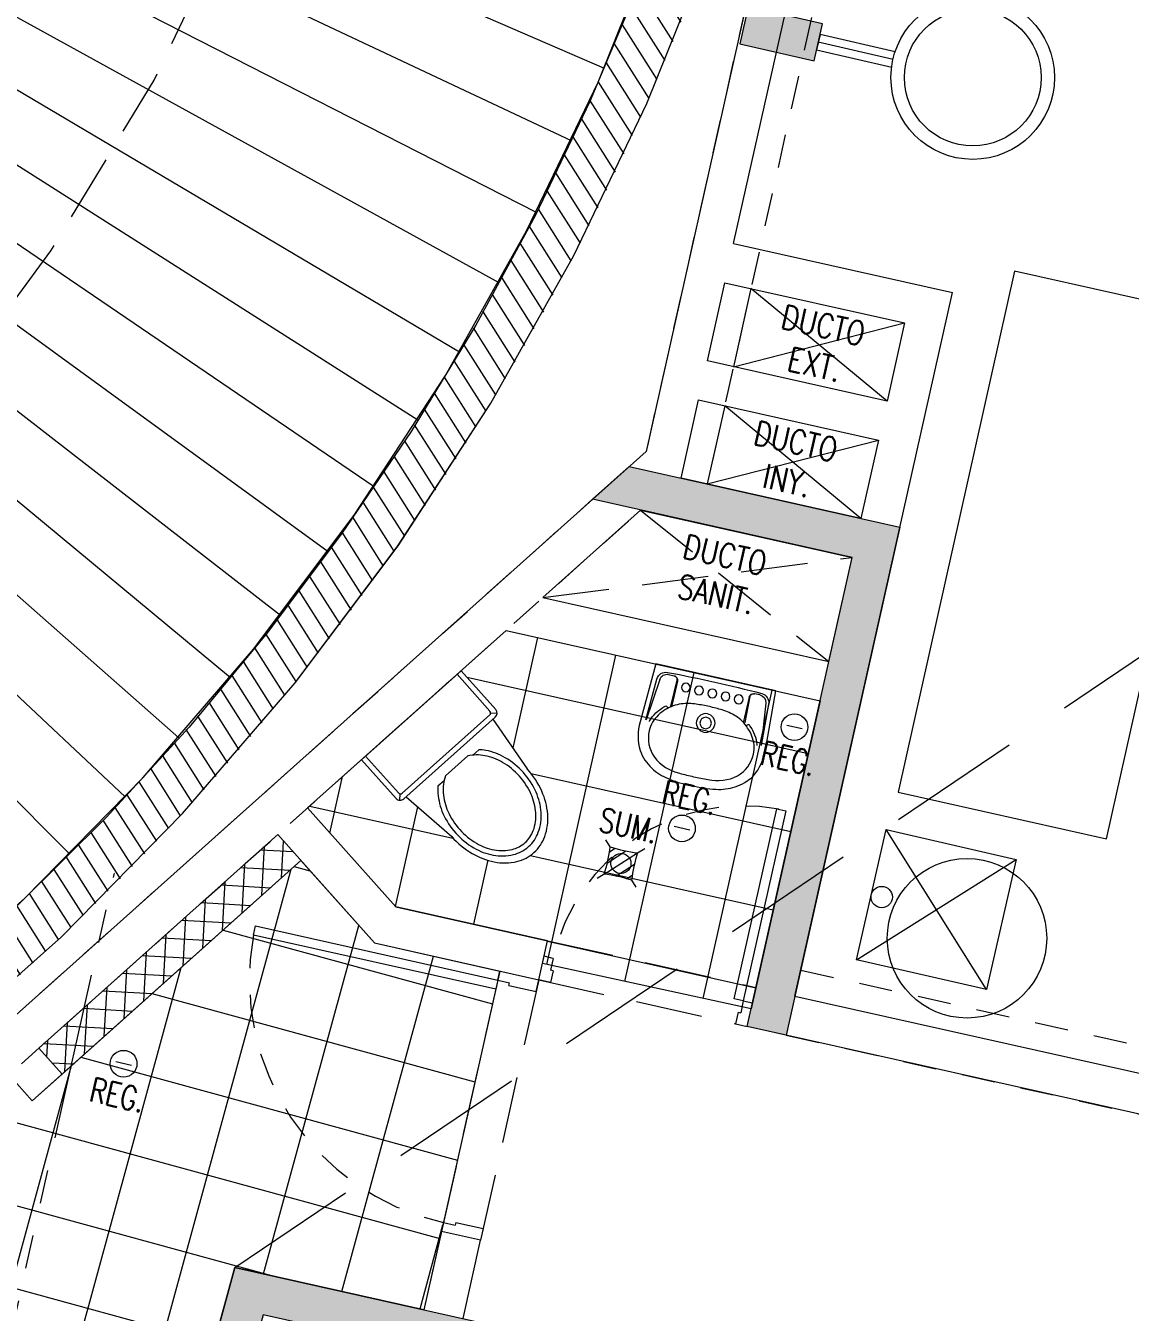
# Model space of a CAD drawing. Header units: millimetres. Extents: x 2471 to 2909, y 1327 to 1568.
# Drawn here: x 2601.691 to 2605.83, y 1401.251 to 1406.069 of the extents above; entities that cross this region are included whole.
import ezdxf
from ezdxf.xclip import XClip

# ---------------------------------------------------------------- set-up
doc = ezdxf.new("R2010")
doc.units = ezdxf.units.MM
doc.header["$XCLIPFRAME"] = 2
doc.set_wipeout_variables(frame=1)
for name, pattern in [('ACAD_ISO07W100', [3, 0, -3]), ('HIDDEN', [0.375, 0.25, -0.125]), ('HIDDEN2', [0.1875, 0.125, -0.0625]), ('PHANTOM', [2.5, 1.25, -0.25, 0.25, -0.25, 0.25, -0.25])]:
    doc.linetypes.add(name, pattern=pattern)
doc.layers.get('0').update_dxf_attribs({"color": 251, "lineweight": 9})
for name, color, linetype, lineweight in [('A-02', 251, 'Continuous', 13), ('A-EJES', 251, 'PHANTOM', 13), ('A-EST HATCH', 251, 'Continuous', 13), ('A-EST PLACAS', 251, 'Continuous', 13), ('A-EST VIGAS', 251, 'HIDDEN2', 13), ('A-ESTRUCTURA-HATCH', 251, 'Continuous', 13), ('A-ESTRUCTURA-MUROS', 251, 'Continuous', 13), ('A-HATCH', 251, 'Continuous', 13), ('A-MOBILIARIO', 251, 'Continuous', 13), ('A-MURO ALTO', 251, 'Continuous', 13), ('A-MUROS', 251, 'Continuous', 13), ('A-PROYECCIONES', 251, 'HIDDEN', 13), ('A-SANITARIOS', 251, 'Continuous', 13), ('A_30_DispositivosElect', 251, 'Continuous', 13), ('A_50_TextoIndicaciones', 251, 'Continuous', 13)]:
    doc.layers.add(name, color=color, linetype=linetype, lineweight=lineweight)
doc.styles.add('ROMANS', font='romans.shx', dxfattribs={"width": 0.8})

# ---------------------------------------------------------------- blocks, each defined once
blk = doc.blocks.new('A$C64a6e5d1')
at = {"layer": 'A-EJES', "ltscale": 0.5}
blk.add_line((24.01112452655798, 15.43813801836222, -3.726943398050152e-07), (30.62207033467712, 44.97157632466406, -3.726943398050152e-07), dxfattribs=at)
blk = doc.blocks.new('d')
for p, q in [((3.219459360465407, -1.374077336862683), (8.73741300497204, -3.729291273280978, -1.935233945738587e-05)), ((3.174709939397871, -1.474524974822998), (8.615961749106646, -4.001899868017063, -1.935233945738587e-05)), ((3.126827463507652, -1.573517435230315), (8.486007580533624, -4.270559071563184, -1.935233945738587e-05)), ((3.075859185308218, -1.670957023277879), (8.347678745165467, -4.535003747791052, -1.935233945738587e-05)), ((3.021855405531824, -1.766747577814385), (8.201111759990454, -4.794972922420129, -1.935233945738587e-05)), ((2.964869419112802, -1.860794567270204), (8.046451266855001, -5.050210039131343, -1.935233945738587e-05)), ((2.904957465827465, -1.953005176736042), (7.883849898353219, -5.300463207997382, -1.935233945738587e-05)), ((2.842178669758141, -2.043288405751809), (7.713468121364713, -5.545485459268093, -1.935233945738587e-05)), ((2.776594986207783, -2.131555155618116), (7.535474082455039, -5.785034985281527, -1.935233945738587e-05)), ((2.708271138370037, -2.217718317871913), (7.350043441168964, -6.018875380046666, -1.935233945738587e-05)), ((2.637274554930627, -2.301692860201001), (7.157359194010496, -6.246775872074068, -1.935233945738587e-05)), ((2.56367529835552, -2.383395910263062), (6.957611497491598, -6.468511551385745, -1.935233945738587e-05)), ((2.487546005286276, -2.462746834149584), (6.750997478142381, -6.683863589540124, -1.935233945738587e-05))]:
    blk.add_line(p, q)
blk = doc.blocks.new('EST P2')
at = {"layer": 'A-ESTRUCTURA-HATCH'}
h = blk.add_hatch(dxfattribs=at)
h.set_pattern_fill('ANSI31', color=256, scale=0.02, angle=-1.27e-14)
h.set_pattern_definition([(44.99999999999999, (-226392.077087921, -8188163.059610654), (-0.04490128060534576, 0.04490128060534578), [])])
h.paths.add_polyline_path([(-3.609999800828518, 5.049997551366687), (-3.609999800828518, 4.849997551180422), (-44.78499944024952, 4.849997609853745), (-44.78499937866582, -0.150002358481288), (-46.98999937772169, -0.1500023575499654), (-46.9900000851776, -11.15000259596854), (-3.609999100299319, -11.15005090925843), (-3.609999100299319, -11.40005090925843), (-47.2400000844209, -11.40000240411609), (-47.2400001185888, 0.1499976376071572), (-45.03500012474251, 0.1499976441264153), (-45.03499907316291, 5.049739951267838)])
h.paths.add_polyline_path([(5.875668717751978, 4.849997540004551), (5.875668724213028, 5.04999746195972), (35.52999999574968, 5.049996704794466), (35.52999999574968, 4.849997699260712)])
h.paths.add_polyline_path([(35.5800006974896, -11.1500659417361), (71.88000514596933, -11.1501255556941), (71.88000514596933, -11.40006201900542), (35.5800006974896, -11.40000240504742)])
h.paths.add_polyline_path([(-3.559999100310961, -11.15003591496497), (35.53000069750124, -11.15003591496497), (35.53000069750124, -11.40006590355188), (-3.559999100310961, -11.40006590355188)])
edge = h.paths.add_edge_path()
edge.add_arc((63.30066905263811, -0.1500025354325771), 9.699999993899837, 359.9999991583288, 539.9999991583288)
edge.add_line((53.60066905873828, -0.1500023929402232), (53.80066905874992, -0.1500023929402232))
edge.add_arc((63.30066905263811, -0.1500025354325771), 9.499999993888196, -8.593905818088388e-07, 179.9999991406095, ccw=False)
edge.add_line((72.80066904652631, -0.150002677924931), (73.00066904653795, -0.150002677924931))
h.paths.add_polyline_path([(47.91501720307861, 5.049996227025986), (35.5800006974896, 5.049997347407043), (35.5800006974896, 4.849997348152101), (47.91501677152701, 4.849997607059777)])
edge = h.paths.add_edge_path()
edge.add_arc((63.30067374471555, -0.1500072186431491), 3.300005388408394, 0.001083006205986332, 49.99451370772372)
edge.add_line((65.42211837161449, 2.377740446478128), (65.42216933166492, -0.149981296621263))
edge.add_line((65.42216933166492, -0.149981296621263), (65.27216933167074, -0.149981296621263))
edge.add_line((65.27216933167074, -0.149981296621263), (65.27212526180665, 2.49638928938657))
edge.add_arc((63.30067374502263, -0.1500072187881225), 3.30000538810306, 53.3154749084723, 179.9999211762089)
edge.add_line((60.00066835692269, -0.1500026788562536), (59.80066835694015, -0.1500026788562536))
edge.add_arc((63.30067374503412, -0.1500072197542965), 3.500005388096913, 0.0010211384221179287, 179.9999256646022, ccw=False)
edge.add_line((66.80067913257517, -0.1499448418617249), (66.60066855713376, -0.1499448418617249))
edge.add_line((66.60066855713376, -0.1499448418617249), (66.60067913253442, -0.1499448418617249))
h.paths.add_polyline_path([(51.86500159354182, 4.849997512064874), (53.37567124812631, 4.84999814722687), (53.37566821934888, 5.049995731562376), (51.86500180145958, 5.049995731562376)])
at = {"layer": 'A-ESTRUCTURA-MUROS'}
blk.add_lwpolyline([(73.00066904653795, -0.150002677924931, 1), (53.60066905873828, -0.1500023929402232), (53.80066905874992, -0.1500023929402232, -1), (72.80066904652631, -0.150002677924931)], format="xyb", close=True, dxfattribs=at)
blk = doc.blocks.new('A$C47ad906b')
at = {"color": 240, "true_color": 0xed1f24}
blk.add_wipeout([(-17.953227682246578, 13.781539750052644), (-20.158227676092878, 13.781539743533344), (-20.15824051667005, 2.2315396962364957), (98.96177758846528, 2.2314800813328475), (98.96177758846528, 7.231536512030289), (99.79060074337289, 7.231536517618238), (100.08244148290318, 13.481702050892608), (99.93989140688643, 15.138389427373497), (99.30110331240823, 17.295654445486676), (98.43401861842264, 18.89098553555675), (96.58639996431083, 20.938140759489627), (95.15237524066232, 21.927706266133384), (93.56575523940259, 22.644318263925314), (92.37249825321024, 22.97520465503389), (90.38244163762641, 23.18153955880554), (88.35917990261694, 22.9681836155998), (87.11130341247112, 22.61333338531989), (85.586088504489, 21.912731525167715), (83.90738181590969, 20.703977129807228), (82.68623239790567, 19.385637073618724), (82.19387343895136, 18.681540035409867), (75.14678964553966, 18.681529056047978), (75.14678964553966, 19.131529056234243), (74.54678964556292, 19.131529056234243), (74.54678964556292, 18.681529056047978), (70.67177248169533, 18.681540081975953), (70.67177248169533, 19.131529056234243), (70.07177248171861, 19.13153871218671), (70.07177248171861, 18.68152943183665), (59.80800055223149, 18.68153988453554), (59.80800055223149, 19.531422669766428), (55.857828757489145, 19.53142267069775), (55.85782872460184, 18.68153897758141), (37.39177267651753, 18.68152980762531), (9.601772922989724, 18.681819274565285), (9.601772922989724, 19.13148368219842), (9.001772923013014, 19.13148368219842), (9.001772923013014, 18.681732758669128), (7.6574398078627866, 18.681538915028753), (7.6574398078627866, 19.531538932351367), (3.7074196984721866, 19.53153893328269), (3.707411108128582, 18.681841948335617), (-19.192632102418273, 18.681930037654993), (-19.192632124854427, 18.481540242908437), (-17.953227699679758, 18.48154010414156)], dxfattribs=at)
at = {"layer": 'A-MUROS'}
for centre, radius, start, end in [((90.3865414885804, 13.48165478673764), 9.699999998411663, 0.0009588945263567961, 180.0010031306734), ((90.3865414885804, 13.4816547872033), 9.499999999999945, 0.0004227246765926502, 180.0010121486575)]:
    blk.add_arc(centre, radius, start, end, dxfattribs=at)
at = {"layer": 'A-PROYECCIONES'}
blk.add_arc((90.391537101008, 13.48169668647461), 7.999999999999945, 0.0007163694500206492, 170.1767396856083, dxfattribs=at)
blk.add_blockref('EST P2', (27.0858724443242, 13.63165717385709))
at = {"layer": 'A-HATCH', "rotation": 102.3141185683093}
blk.add_blockref('d', (90.38654099684209, 13.48165479116142), dxfattribs=at)
blk = doc.blocks.new('ESTRUC TIPICA')
at = {"layer": 'A-EST HATCH'}
h = blk.add_hatch(color=256, dxfattribs=at)
h.dxf.hatch_style = 1
h.paths.add_polyline_path([(-5.699999053002102, -10.14002152252942), (-5.949999053002102, -10.14002152252942), (-5.949999204167398, -8.340021025389433), (-5.699999204167398, -8.340021025389433)])
edge = h.paths.add_edge_path()
edge.add_line((-1.549987649341347, -11.34001780021936), (-4.499974569072947, -11.34001745376736))
edge.add_line((-4.499974569072947, -11.34001745376736), (-4.499974569072947, -11.19001745339483))
edge.add_line((-4.499974569072947, -11.19001745339483), (-1.549987650185358, -11.19001066312194))
edge.add_line((-1.549987650185358, -11.19001066312194), (-1.54998766668723, -11.34001780021936))
h.paths.add_polyline_path([(7.958442438393831e-07, -8.990007377229631), (-1.699888164206641, -8.990007466636598), (-1.699888164206641, -8.740007466636598), (7.958442438393831e-07, -8.740007377229631)])
h.paths.add_polyline_path([(-0.25, 0), (-0.2499991564254742, -2.64999524038285), (8.435745257884264e-07, -2.64999524038285), (0, 0)])
h.paths.add_polyline_path([(-12.24999856686918, -5.057081580162048e-07), (-12.24999856686918, -1.000000505708158), (-11.99999856686918, -1.000000505708158), (-11.99999856686918, -5.057081580162048e-07)])
h.paths.add_polyline_path([(-5.699999204167398, -4.10713255405426e-07), (-6.999999204155756, -4.116445779800415e-07), (-6.999999204155756, -0.250000411644578), (-5.949999204167398, -0.2500004107132554), (-5.949999204167398, -0.7000004108995199), (-5.699999204167398, -0.7000004108995199)])
h.paths.add_polyline_path([(-12.40635024168296, -8.340021944604814), (-12.29899131841375, -8.190021941438317), (-11.26000042405212, -8.190021993592381), (-11.26000043359818, -10.14002200681716), (-11.41000043359236, -10.14002200681716), (-11.4100003412168, -8.34002198651433)])
h.paths.add_polyline_path([(-10.45111816481221, -15.02696360647678), (-13.24806996583357, -14.89634721446782), (-13.08666098394315, -11.44002198893577), (-10.29061457005446, -11.44002198893577), (-10.29061457005446, -11.59002572763711), (-12.94350261837826, -11.59002563543618), (-13.09123594930861, -14.75350781809539), (-10.44412085809745, -14.87712690327317)])
h.paths.add_polyline_path([(-14.55688774012378, -11.6024406356737), (-14.70569924346637, -11.81035797484219), (-14.84632813953795, -14.82170927617699), (-14.99616484297439, -14.81471196934581), (-14.8534686571802, -11.75909284129739), (-14.67886460458976, -11.51513860560954)])
h.paths.add_polyline_path([(-9.052642240509158, -15.09227180387825), (-8.954679945949465, -12.99455794692039), (-8.804843242483912, -13.00155525375158), (-8.895808262139326, -14.94943240378052), (-6.997876688110409, -15.03806495759636), (-6.906911689962726, -13.09018781222403), (-6.757074986293446, -13.0971851143986), (-6.855037292116322, -15.19489896763116)])
at = {"layer": 'A-EST PLACAS'}
for points in [[(-12.40635024168296, -8.340021944604814), (-12.29899131841375, -8.190021941438317), (-11.26000042405212, -8.190021993592381), (-11.26000043359818, -10.14002200681716), (-11.41000043359236, -10.14002200681716), (-11.4100003412168, -8.34002198651433)], [(-10.45111816481221, -15.02696360647678), (-13.24806996583357, -14.89634721446782), (-13.08666098394315, -11.44002198893577), (-10.29061457005446, -11.44002198893577), (-10.29061457005446, -11.59002572763711), (-12.94350261837826, -11.59002563543618), (-13.09123594930861, -14.75350781809539), (-10.44412085809745, -14.87712690327317)]]:
    blk.add_lwpolyline(points, close=True, dxfattribs=at)
at = {"layer": 'A-EST VIGAS'}
for p, q in [((-14.67886460458976, -11.51513860560954), (-12.40635024168296, -8.340021944604814)), ((-14.55688774012378, -11.6024406356737), (-12.22188903755159, -8.340021952055395))]:
    blk.add_line(p, q, dxfattribs=at)
for points in [[(-12.24999856686918, -1.000000505708158), (-12.24999857466901, -8.19001941755414)], [(-11.99999856686918, -1.000000505708158), (-11.99999857530929, -8.190021956339478)], [(-11.25999991808203, -9.890021500177681), (-5.949999053002102, -9.890021500177681)], [(-11.25999991808203, -10.14002150017768), (-5.949999053002102, -10.14002150017768)]]:
    blk.add_lwpolyline(points, dxfattribs=at)
blk = doc.blocks.new('e5th')
blk.add_circle((2744.812323767794, 1373.552009319261), 0.2987254532990193)
blk = doc.blocks.new('*U844')
for p, q in [((0.01000000000002288, 0.7549999999999841), (0.01000000000002288, 0.8)), ((0.1000000000000001, 0.7649999999999748), (0.1000000000000002, 0.8)), ((0.05500000000001258, 0.7549999999999841), (0.01000000000002288, 0.7549999999999841)), ((0.1000000000000001, 0.7649999999999748), (0.05500000000001258, 0.7649999999999748)), ((0.05500000000001258, 0.7549999999999841), (0.05500000000001258, 0.7649999999999748)), ((0.0550000000000125, 0.04499999999998749), (0.0100000000000227, 0.04499999999998749)), ((0.0100000000000227, 0.04499999999998749), (0.0100000000000227, 0)), ((0.0550000000000125, 0.04499999999998749), (0.0550000000000125, 0.03499999999999662)), ((0.1, 0.03499999999999662), (0.0550000000000125, 0.03499999999999662)), ((0.1, 0.03499999999999662), (0.1, 0))]:
    blk.add_line(p, q)
blk.add_lwpolyline([(0.8299999999999961, 0.06999999999999731), (0.8299999999999961, 0.03499999999999662), (0.1, 0.03499999999999662), (0.1, 0.06999999999999731)], close=True)
at = {"color": 7, "linetype": 'HIDDEN2'}
blk.add_arc((0.09958193902158569, 0.0340284063912646), 0.7309717131584941, 2.230145855365211, 89.96723111097609, dxfattribs=at)
blk = doc.blocks.new('SIFON JET_PLANTA')
blk.add_wipeout([(-3.9968028886505635e-15, -0.2500000000000184), (-0.19500000000005407, -0.2500000000000168), (-0.19951643432015126, -0.2494833729378055), (-0.20292105350751372, -0.2483645558436147), (-0.20292105350751372, -0.2483645558436147), (-0.20666315920510508, -0.24624717567329074), (-0.20666315920510508, -0.24624717567329074), (-0.20895516743916698, -0.2439551674392592), (-0.20895516743916698, -0.2439551674392592), (-0.20914213562378492, -0.2441421356237659), (-0.21078489486138086, -0.2422815753964105), (-0.21078489530966127, -0.242281574820258), (-0.21078489530966127, -0.242281574820258), (-0.21262484241585822, -0.23945330258791747), (-0.21262484241585822, -0.23945330258791747), (-0.21378217877147937, -0.23687239118492953), (-0.21378217877147937, -0.23687239118492953), (-0.21469544555026815, -0.23347698498397568), (-0.21500000000003572, -0.23000000000003487), (-0.21500000000003572, -0.22695731170095246), (-0.21500000000003566, -0.21812499999988935), (-0.4400000000000583, -0.19000000000006945), (-0.4428065726071117, -0.18999376107480415), (-0.4467311796759212, -0.18993090052894454), (-0.4489813006264379, -0.18987492994866767), (-0.45181087864270536, -0.18978720963843945), (-0.45502177935002514, -0.18965571554344995), (-0.45680884094444557, -0.18956887049776017), (-0.45917476312840794, -0.18943885073896918), (-0.46189974638228476, -0.18926783338693093), (-0.46392312796978746, -0.1891261001656599), (-0.4651118553799, -0.18903696416506013), (-0.4651118553799, -0.18903696416506013), (-0.46945695324116576, -0.18867412919500123), (-0.47347737489799235, -0.18828649387284319), (-0.4760831043526874, -0.18800852311381178), (-0.4784655984097992, -0.18773591046663335), (-0.4812123981290761, -0.18739967344844013), (-0.4823799650946311, -0.18724961753665392), (-0.4861710798786152, -0.18673295051783698), (-0.4883773329171027, -0.18641149547854738), (-0.4915561192846224, -0.18592134839819957), (-0.49363221375281874, -0.18558396496530774), (-0.4950185326225328, -0.18535105518415543), (-0.49738453270923966, -0.18493941491726318), (-0.49738453270923966, -0.18493941491726318), (-0.5022170271249025, -0.18404299120049852), (-0.5066197257855252, -0.18316079829145207), (-0.5093515742608893, -0.1825817740042892), (-0.5117511578320577, -0.18205306733528373), (-0.5151304930053318, -0.18127641180608334), (-0.5177102066111972, -0.180658126268661), (-0.5217330945474348, -0.17964972817469574), (-0.5238420334429212, -0.17909941178947775), (-0.5267012421251838, -0.17832932710999966), (-0.5267012421251838, -0.17832932710999966), (-0.5295692091749213, -0.1775289582754147), (-0.5320595838922233, -0.17681111268672806), (-0.5351533924545966, -0.1758895127053319), (-0.5384560975286797, -0.17486891708103836), (-0.5384560975292095, -0.1748689170808716), (-0.541239431868821, -0.173975283754516), (-0.5427723222940669, -0.17346815110944244), (-0.5448715340303089, -0.17275625369236652), (-0.5464654464371547, -0.17220217970229884), (-0.5491110235096006, -0.17125649919093733), (-0.5509595690539193, -0.17057627001171818), (-0.554259955012782, -0.16932152164447337), (-0.5567837164979558, -0.1683267732968241), (-0.5597879627215983, -0.16710221935052116), (-0.5614030384546642, -0.16642552093734478), (-0.5643638531227189, -0.16515114279387513), (-0.5659175369425957, -0.16446470331723814), (-0.5675206036379989, -0.16374352065672237), (-0.5701751445081511, -0.16252011202851632), (-0.5738019249250134, -0.16078885156098902), (-0.5758551172461832, -0.1597776236745021), (-0.5780851987598129, -0.15865334772308362), (-0.5833383464296186, -0.15589602937462355), (-0.5871020871221571, -0.15382390223985618), (-0.589649673813565, -0.15237427078607357), (-0.5918032792216905, -0.15111854930392163), (-0.5936265433446899, -0.15003338777375236), (-0.5950203802235483, -0.14918997302298329), (-0.5964260238687271, -0.14832711535773094), (-0.5987195168356628, -0.14689235104123058), (-0.6003545606321443, -0.1458488198479607), (-0.6020382360645258, -0.14475596197870444), (-0.6039324972326756, -0.14349648489650788), (-0.6058190295436535, -0.14223278878229054), (-0.6069589112986494, -0.14145292154593428), (-0.6085559143320581, -0.14034507186450243), (-0.6119534370048065, -0.1379278241292501), (-0.6141810390096392, -0.13629725543309187), (-0.6153056217652364, -0.13546000529359403), (-0.616776695296436, -0.13435028842582664), (-0.6178925493099454, -0.13349613093370732), (-0.6193213470099616, -0.13238436781430382), (-0.6203979421668644, -0.13153302500581535), (-0.6214806101716437, -0.13066485269194347), (-0.6222829730396384, -0.13001355337838977), (-0.6234529324212925, -0.12905162416325416), (-0.6245350826082106, -0.12814875223397248), (-0.6245350826082106, -0.12814875223397248), (-0.6261798690142716, -0.1267517640900898), (-0.6276384517151152, -0.12548742782280645), (-0.628828082349604, -0.1244380444330511), (-0.6304617984256853, -0.12296964000072033), (-0.6318208694930814, -0.12172341827001024), (-0.6318208694930814, -0.12172341827001024), (-0.6335485140986996, -0.1201059301727826), (-0.6346901271075812, -0.11901610232268453), (-0.6346901271075812, -0.11901610232268453), (-0.6379225331376429, -0.11583594748502674), (-0.6399777867096247, -0.11373811253165907), (-0.6458446976926848, -0.1073977953623001), (-0.6494434143342223, -0.10322609145641398), (-0.6553642676984142, -0.09582717273827623), (-0.6598588953124065, -0.08969911109429876), (-0.6622868145222904, -0.08617729402973422), (-0.6646272464922529, -0.08262490722272005), (-0.6678606003129003, -0.07743331251722049), (-0.670619194114542, -0.07270872040328455), (-0.6721962315105001, -0.06986945408563243), (-0.6751289865413515, -0.06419658017620462), (-0.6770086684827425, -0.060205519739550094), (-0.6779453077829631, -0.05809186057156299), (-0.679196101176299, -0.05511826337673822), (-0.6803351011541063, -0.05223741957431689), (-0.6814466877970816, -0.04923834812209502), (-0.6826559691388926, -0.045722293873812166), (-0.6838467937407602, -0.0419389944207197), (-0.6854790619026296, -0.03605105680370895), (-0.6864237303586456, -0.03211672338250426), (-0.6869757739505309, -0.029562315660750033), (-0.6875842686251095, -0.026449191965552094), (-0.6881392445906105, -0.02323531089947365), (-0.6890810221543396, -0.016355358550717514), (-0.6895744057913848, -0.011139691308035767), (-0.6898532902500347, -0.006543534352114586), (-0.6900000000000568, -1.3061114480499146e-13), (-0.6899325593854659, 0.004437134855442718), (-0.6896819424370647, 0.009631817316209785), (-0.6893244322047842, 0.01402889697446773), (-0.6887081006286462, 0.01937954221562861), (-0.6880761442771446, 0.023623424920407785), (-0.6880761442771446, 0.023623424920407785), (-0.6872176454232075, 0.028367380702968834), (-0.6866778274585941, 0.030968374778986375), (-0.6854790619026291, 0.03605105680368331), (-0.6854790619026291, 0.03605105680368331), (-0.6837972814754649, 0.04210374216944722), (-0.6837972814754649, 0.04210374216944722), (-0.6818840825753858, 0.04799985761491621), (-0.6803809802887326, 0.052117520939593195), (-0.6793480505514204, 0.054744075661867876), (-0.6779093568584791, 0.0581746844988161), (-0.6744770829184107, 0.06551139883715479), (-0.6744770829184107, 0.06551139883715479), (-0.6721962315102994, 0.06986945408597309), (-0.6705432172125638, 0.07284284781277094), (-0.66899703918059, 0.0755222245601899), (-0.6672217177312196, 0.0784871655035261), (-0.6650459508068323, 0.0819719185289926), (-0.6633960251197104, 0.0845138769328788), (-0.6610760739146442, 0.08795338228761662), (-0.6570391218687214, 0.09359950184949759), (-0.6570391218687214, 0.09359950184949759), (-0.653379827559013, 0.09838663892802495), (-0.653379827559013, 0.09838663892802495), (-0.6502540225314615, 0.10225408820736812), (-0.6453440318673629, 0.10796039456295163), (-0.638590082080527, 0.1151612074384399), (-0.6326487525476843, 0.12095303674857494), (-0.6298992223410133, 0.12347890337426237), (-0.6251309701959733, 0.12764611135716367), (-0.62055075532442, 0.13141122239188874), (-0.6167766952967224, 0.13435028842558064), (-0.6105566617373841, 0.13893165549449168), (-0.6061118988538439, 0.14203327571338945), (-0.6000064650517882, 0.1460724416945409), (-0.5962729345985607, 0.1484216933025961), (-0.5908215224044447, 0.1516944642059895), (-0.5862390028518931, 0.15430633814084888), (-0.5793675441901323, 0.15799448879794756), (-0.5692866238860973, 0.16293368776541026), (-0.5517389661651109, 0.17028463225518214), (-0.5464986426604379, 0.17219051519896744), (-0.5384560975292068, 0.17486891708084357), (-0.5346469604197142, 0.1760426435288994), (-0.5264874006761728, 0.1783878812516536), (-0.5215876260470006, 0.17968713591882243), (-0.5148298055683924, 0.18134704376309227), (-0.5079056557307118, 0.18289126960594412), (-0.5016115159154715, 0.1841594235842218), (-0.4864517377630549, 0.18669290834709343), (-0.47632564009124845, 0.18798157818039596), (-0.4726010726781439, 0.18837524559521754), (-0.4635665261401014, 0.18915199248899256), (-0.4548818271280268, 0.1896621040887047), (-0.44896106427117455, 0.1898775251560828), (-0.4400000000003206, 0.19000000000003994), (-0.43221044196736236, 0.1909736947541202), (-0.21500000000003217, 0.21812499999985616), (-0.2150000000000321, 0.22340722987510322), (-0.2150000000000321, 0.22777775613769383), (-0.21486487451543534, 0.23232093957008934), (-0.21418963578040406, 0.23563541290566922), (-0.2128690177697859, 0.238983217905901), (-0.21104911515711794, 0.24193423238734768), (-0.20914213562378103, 0.24414213562373258), (-0.20765622306651588, 0.24548612339134332), (-0.205487326833514, 0.24702985542769423), (-0.20067453752323405, 0.24917810271893545), (-0.19500000000005008, 0.24999999999998337), (-0.19500000000005008, 0.25000000000000155), (-0.16050581425243854, 0.2499999999999831), (-0.09750000000002507, 0.2499999999999826), (-0.032282408322006295, 0.24999999999998207), (0, 0.24999999999998182)])
for p, q in [((-0.2091421356308274, 0.244142135605216), (-0.1920710678095929, 0.2270710682496428)), ((-0.1950000000069849, 0.25), (0, 0.25)), ((0, 0.25), (0, -0.25)), ((-0.2149999999965075, 0.2181249996647239), (-0.4400000000023283, 0.1900000004097819)), ((-0.2149999999965075, -0.2300000004470348), (-0.2149999999965075, 0.2300000004470348)), ((-0.1950000000069849, -0.2199999997392297), (-0.1950000000069849, 0.2199999997392297)), ((-0.1849999999976717, 0.2300000004470348), (0, 0.2300000004470348)), ((-0.2650000000139698, 0.07177570275962353), (-0.2650000000139698, 0.1028050743043423)), ((-0.2550000000046566, -0.05620467849075794), (-0.2550000000046566, 0.05620467849075794)), ((-0.2650000000139698, -0.1028050743043423), (-0.2650000000139698, -0.07177570275962353)), ((-0.2149999999965075, -0.2181249996647239), (-0.4400000000023283, -0.1900000004097819)), ((-0.2091421356308274, -0.244142135605216), (-0.1920710678095929, -0.2270710682496428)), ((0, -0.2300000004470348), (-0.1849999999976717, -0.2300000004470348)), ((0, -0.25), (-0.1950000000069849, -0.25))]:
    blk.add_line(p, q)
for points in [[(-0.4400000000023283, 0.1899999985471368, 0.0763933325899097), (-0.5384560975362547, 0.1748689152300358, 0.0864366754396615), (-0.6167766953003593, 0.134350286796689, 0.1058718739065611), (-0.6721962315205019, 0.0698694521561265, 0.1254037606185606), (-0.6900000000023283, -1.862645149230957e-09, 0.1254037606185606), (-0.6721962315205019, -0.0698694558814168, 0.1058718739065611), (-0.6167766953003593, -0.1343502905219793, 0.0864366754396569), (-0.5384560975362547, -0.1748689189553261, 0.0763933325899052), (-0.4400000000023283, -0.1900000022724271, 0.0763933325899069)], [(-0.2650000000139698, 0.1028050724416971, 0.0362001238062295), (-0.2844365081400611, 0.1202081507071853, 0.0872500004776699), (-0.353483993181726, 0.1564917676150799, 0.0775977326505121), (-0.4400000000023283, 0.169999998062849, 0.0775977326505191), (-0.5265160068229306, 0.1564917676150799, 0.0872500004776694), (-0.5955634918645956, 0.1202081507071853, 0.1056010989446651), (-0.6442582377349027, 0.06268647033721209, 0.1236400727066803), (-0.6600000000034925, -1.862645149230957e-09, 0.1236400727067141), (-0.6442582377349027, -0.06268647406250238, 0.1056010989446773), (-0.5955634918645956, -0.1202081544324756, 0.0872500004776694), (-0.5265160068229306, -0.1564917713403702, 0.0775977326505156), (-0.4400000000023283, -0.1700000017881393, 0.0775977326505156)], [(-0.2550000000046566, 0.05620467662811279, 0.1002681760473576), (-0.2966654581541661, 0.1043824506923556, 0.0872500004776735), (-0.3595807883539237, 0.1374436942860484, 0.0775977326505081), (-0.4400000000023283, 0.1499999985098839, 0.0775977326505443), (-0.5204192116507329, 0.1374436942860484, 0.087250000477633), (-0.5833345418504905, 0.1043824506923556, 0.1056010989445935), (-0.626631036750041, 0.05323756672441959, 0.1236400727067874), (-0.6400000000139698, -1.862645149230957e-09, 0.1236400727066504), (-0.626631036750041, -0.05323757044970989, 0.1056010989447271), (-0.5833345418504905, -0.1043824544176459, 0.08725000047765101), (-0.5204192116507329, -0.1374436980113387, 0.0775977326505277), (-0.4400000000023283, -0.1500000022351742, 0.0775977326505277)], [(-0.4400000000023283, -0.1500000022351742, 0.0775977326505277), (-0.3595807883539237, -0.1374436980113387, 0.0872500004776513), (-0.2966654581541661, -0.1043824544176459, 0.1002681760473668), (-0.2550000000046566, -0.05620468035340309, 0.1236400727066794)], [(-0.4400000000023283, -0.1700000017881393, 0.0775977326505156), (-0.353483993181726, -0.1564917713403702, 0.0872500004776697), (-0.2844365081400611, -0.1202081544324756, 0.0362001238062331), (-0.2650000000139698, -0.1028050761669874, 0.123640072706704)]]:
    blk.add_lwpolyline(points, format="xyb")
for centre, radius, start, end in [((-0.1950000000069849, 0.2299999985843897), 0.02, 90, 180), ((-0.1849999999976717, 0.2199999978765845), 0.01, 90, 180), ((-0.1950000000069849, -0.23000000230968), 0.02, 180, 270), ((-0.1849999999976717, -0.2200000016018748), 0.01, 180, 270)]:
    blk.add_arc(centre, radius, start, end)
blk = doc.blocks.new('BOWL-ITALGRIF_VARADERO_01')
for p, q in [((-0.2031776669450664, -0.1970779590710663), (-0.2207675150589239, -0.03803402129051392)), ((0.2031776702528987, -0.1970779590710663), (0.2207675183667561, -0.03803402129051392)), ((-0.1404459541122378, -0.2077220993369338), (-0.1424193566876966, -0.1083257352938745)), ((-0.137499998345902, -0.2049999987634692), (-0.137499998345902, -0.1116626916409587)), ((0.1375000016537342, -0.2049999987634692), (0.1375000016537342, -0.1116626916409587)), ((0.14044595742007, -0.2077220993369338), (0.1424193599937098, -0.1083257352938745)), ((-0.175347356844668, -0.2219999987637493), (-0.1544431956958761, -0.2219999987637493)), ((0.1753473601525002, -0.2219999987637493), (0.1544431990018893, -0.2219999987637493))]:
    blk.add_line(p, q)
for points in [[(-0.09174999834658593, 0.1589156628310775, -0.02988969156174498), (-0.04563491713952317, 0.1646426274328405, -0.007822324514767873), (0.04563492045281237, 0.1646426274328405, -0.02988969156174498), (0.09175000165396341, 0.1589156628310775, -0.09173695065920573), (0.1601032902649422, 0.1343426116609407, -0.1124960903871022), (0.2175388433656735, 0.0791776644168749, -0.1478848687845698), (0.2402077466226729, -0.02566172360820929), (0.2300000016543891, -0.249999998763542), (-0.2299999983465568, -0.249999998763542), (-0.2402077433148406, -0.02566172360820929, -0.1478848687841617), (-0.2175388400587508, 0.07917766441642016, -0.1124960903871022), (-0.1601032869575647, 0.1343426116609407, -0.09173695065920573)], [(-0.04959291912882691, -0.1362554287775311, -0.06267712626203878), (-0.1047743787253239, -0.1248652429917456, -0.1106392210721722), (-0.1576166218355866, -0.09099999876343645, -0.1209761765391472), (-0.1949919334429069, -0.034382337941679, -0.06119831719899234), (-0.199999998347721, 1.236458047060296e-09, -0.2170695361585024), (-0.1593486726437732, 0.09200000123655627, -0.1749831434235901), (-0.05453060117497444, 0.1298414640550618, -0.01061792730103173), (1.652551873121411e-09, 0.1309995985770911, -0.01061792730103173), (0.05453060448144242, 0.1298414640550618, -0.1749831434235904), (0.1593486759484222, 0.09200000123655627, -0.2170695361585026), (0.20000000165237, 1.236458047060296e-09, -0.06119831719899244), (0.1949919367493749, -0.034382337941679, -0.1209761765391472), (0.1576166251420545, -0.09099999876343645, -0.1106392210721722), (0.1047743820317919, -0.1248652429917456, -0.06267712626203872), (0.04959292243529489, -0.1362554287775311, -0.01758346328030755), (1.652551873121411e-09, -0.1379999987634619, -0.01758346328030749)]]:
    blk.add_lwpolyline(points, format="xyb", close=True)
for points in [[(-0.2216218609978569, -0.03812850974190951), (-0.2144636938955955, -0.1954454162796537, 0.3908234398249527), (-0.180726148037138, -0.2288330183241669, 0.01752364251134351), (0.1807261513358753, -0.2288330183241669, 0.3908234398249527), (0.2144636972020635, -0.1954454162796537), (0.2216218643056891, -0.03812850974190951)], [(-0.2072401970413011, -0.03499999876339643, 0.005000295397634052), (-0.2064464615491488, -0.03798576824055999, 0.1212924416568265), (-0.1659585950847031, -0.09962989576888504, 0.00797675590412969), (-0.1624048830467473, -0.1030943039095291)], [(0.2072402003477691, -0.03499999876339643, -0.005000295397634052), (0.2064464648537978, -0.03798576824055999, -0.1212924416568265), (0.1659585983907164, -0.09962989576888504, -0.00797675590412969), (0.1624048863532153, -0.1030943039095291)]]:
    blk.add_lwpolyline(points, format="xyb")
for centre, radius in [((1.653006620472297e-09, -0.0749999987638148), 0.03500000000000001), ((1.653006620472297e-09, -0.0749999987638148), 0.02150000000000001), ((-0.1014999983458438, -0.1884999987632909), 0.0165), ((-0.05099999834646951, -0.1884999987632909), 0.0165), ((1.653006620472297e-09, -0.1884999987632909), 0.0165), ((0.05100000165430174, -0.1884999987632909), 0.0165), ((0.101500001653676, -0.1884999987632909), 0.0165)]:
    blk.add_circle(centre, radius)
for centre, radius, start, end in [((-0.1582856373593131, -0.09873175706388793), 0.005999999999999929, 226.6430852310831, 46.64308523108314), ((0.1582856406671453, -0.09873175706388793), 0.005999999999999929, 133.3569147689169, 313.3569147689169), ((-0.1404197507458775, -0.1082860353762953), 0.002000000000000001, 54.36185522790519, 181.1373935775188), ((-0.1354999983454945, -0.1116626916409587), 0.002000000000000001, 56.71088169228255, 180), ((0.1047743820322466, -0.1248652429922004), 9.094947017729287e-16, 0, 217.6714005309489), ((0.1355000016533268, -0.1116626916409587), 0.002000000000000001, 0, 123.2891183077175), ((0.1404197540537098, -0.1082860353762953), 0.002000000000000001, 358.8626064224812, 125.6381447720948), ((-0.175347356844668, -0.1939999987635019), 0.02800000000000001, 186.3111163257858, 270), ((-0.1544999983457274, -0.2049999987634692), 0.017, 270, 0), ((-0.1544431956958761, -0.2079999987636256), 0.01400000000000001, 270, 1.137393577518821), ((0.1545000016535596, -0.2049999987634692), 0.017, 180, 270), ((0.1544431990018893, -0.2079999987636256), 0.01400000000000001, 178.8626064224812, 270), ((0.1753473601525002, -0.1939999987635019), 0.02800000000000001, 270, 353.6888836742142)]:
    blk.add_arc(centre, radius, start, end)
blk = doc.blocks.new('*U829')
at = {"color": 8}
for p, q in [((-0.05255790986177544, 0.0525579098622373), (-0.0745714035143692, 0.07457140351520763)), ((-0.05255790986160491, -0.05255790986180386), (0.05255790986217335, 0.05255790986186781)), ((-0.05101190224979746, 0.03308075352905604), (-0.03308908025564961, 0.05100357552345258)), ((-0.05005931912484129, -0.008012991235212041), (0.007998515074973511, 0.05004484296387091)), ((0.05255790986217335, 0.05255790986186781), (0.0745714035155629, 0.07457140351473157)), ((-0.007998515074177703, -0.05004484296377854), (0.05005931912478445, 0.008012991235240463)), ((0.03308908025638857, -0.05100357552305468), (0.05101190225127539, -0.03308075352832418)), ((-0.05255790986160491, -0.05255790986180386), (-0.07457140351482394, -0.07457140351433367)), ((0.05255790986257125, -0.05255790986218756), (0.07457140351493763, -0.07457140351487368))]:
    blk.add_line(p, q, dxfattribs=at)
for centre, major_axis, ratio, start_param, end_param in [((2.557953848736361e-12, 0.5881668390071653), (0.1672660671400593, 0.51152841724816), 0.9999999999977225, 3.359811592139888, 3.555440088374246), ((-0.5912381476541668, 2.287947609147523e-12), (-0.5144337469040855, 0.1682160887789476), 0.9999999999998253, 3.360365763984911, 3.55488591652801), ((0.5912381476557584, -1.442401753593003e-12), (-0.5144337469039056, 0.1682160887788888), 0.9999999999977395, 0.2187731103955268, 0.4132932629389847), ((0, 0), (0.01176114797186832, 0.03596761441179586), 0.9999999999995624, 5.813820330443059, 12.09700563762265), ((-1.080024958355352e-12, -0.5881668390070587), (-0.5115284172486881, 0.1672660671402319), 0.9999999999992896, -1.352577388245432, -1.156948892011544)]:
    blk.add_ellipse(centre, major_axis=major_axis, ratio=ratio, start_param=start_param, end_param=end_param, dxfattribs=at)
at = {"layer": 'A_50_TextoIndicaciones', "color": 2, "style": 'ROMANS', "width": 0.75}
blk.add_text('SUM.', height=0.09, dxfattribs=at).set_placement((-0.1125199379610535, 0.1002835780382156))
blk = doc.blocks.new('*U831')
at = {"color": 8, "linetype": 'Continuous'}
blk.add_line((0.02962962962959637, 2.164881607313873e-10), (-0.02962962962959637, -2.164952661587449e-10), dxfattribs=at)
blk.add_circle((0, 0), 0.04999999999998935, dxfattribs=at)
at = {"layer": 'A_50_TextoIndicaciones', "color": 2, "style": 'ROMANS', "width": 0.75}
blk.add_text('REG.', height=0.09, dxfattribs=at).set_placement((-0.09939797697307996, -0.164411486270698))
blk = doc.blocks.new('*U830')
at = {"color": 8, "linetype": 'Continuous'}
blk.add_line((0.02962962962959637, 2.164881607313873e-10), (-0.02962962962959637, -2.164952661587449e-10), dxfattribs=at)
blk.add_circle((0, 0), 0.04999999999998935, dxfattribs=at)
at = {"layer": 'A_50_TextoIndicaciones', "color": 2, "style": 'ROMANS', "width": 0.75}
blk.add_text('REG.', height=0.09, dxfattribs=at).set_placement((-0.09939797697307995, 0.07441148627069083))
blk = doc.blocks.new('*U202')
for p, q in [((-0.04999999999997709, 0.9549999999999841), (-0.04999999999997709, 1)), ((0.1000000000000001, 0.9649999999999748), (0.05500000000001261, 0.9649999999999748)), ((0.05500000000001261, 0.9549999999999841), (0.05500000000001261, 0.9649999999999748)), ((0.1000000000000001, 0.9649999999999748), (0.1000000000000002, 1)), ((0.05500000000001261, 0.9549999999999841), (-0.04999999999997709, 0.9549999999999841)), ((0.0550000000000125, 0.04499999999998749), (-0.0499999999999773, 0.04499999999998749)), ((-0.0499999999999773, 0.04499999999998749), (-0.0499999999999773, 0)), ((0.0550000000000125, 0.04499999999998749), (0.0550000000000125, 0.03499999999999662)), ((0.1, 0.03499999999999662), (0.0550000000000125, 0.03499999999999662)), ((0.1, 0.03499999999999662), (0.1, 0))]:
    blk.add_line(p, q)
blk.add_lwpolyline([(1.029999999999996, 0.06999999999999708), (1.029999999999996, 0.03499999999999638), (0.1, 0.03499999999999662), (0.1, 0.06999999999999731)], close=True)
at = {"color": 7, "linetype": 'HIDDEN2'}
blk.add_arc((0.09946740176722557, 0.033762216361475), 0.9312379359416492, 2.230145855365211, 89.96723111097609, dxfattribs=at)
blk = doc.blocks.new('A$C39d75de1')
at = {"layer": 'A-PROYECCIONES'}
for p, q in [((0.6285491465241648, 1.460211392492056), (1.441727943805745, 0.8781981393694878)), ((0.5412471252784599, 1.338234531693161), (1.354425911064027, 0.7562212655320764))]:
    blk.add_line(p, q, dxfattribs=at)
at = {"layer": 'A-MOBILIARIO', "rotation": 234.4077125903867}
blk.add_blockref('*U202', (0.5994739187008236, 1.419587999582291), dxfattribs=at)
blk = doc.blocks.new('P1 A')
h = blk.add_hatch()
h.set_pattern_fill('_USER', color=8, scale=0.07, angle=99.40770862074699, double=1, pattern_type=0)
h.set_pattern_definition([(99.40770862074699, (-13.86001622802063, -10.88665421504794), (-0.06905851250691651, -0.01144210864884865), []), (189.407708620747, (-13.86001622802063, -10.88665421504794), (0.01144210864884864, -0.06905851250691651), [])])
h.paths.add_polyline_path([(-13.17786356346981, -9.8991990267512), (-13.28357684874275, -9.823537267858962), (-13.98199309266123, -10.79935218498377), (-13.8762798075047, -10.87501394387601)])
at = {"layer": 'A-HATCH'}
h = blk.add_hatch(dxfattribs=at)
h.set_pattern_fill('_USER', color=256, scale=0.3, double=1, pattern_type=0)
h.set_pattern_definition([(0, (-11.40999983092554, -8.890165205133261), (0, 0.3), []), (90, (-11.40999983092554, -8.890165205133261), (-0.3, 1.387778780781446e-17), [])])
h.paths.add_polyline_path([(-12.61553792496927, -8.8901651613611), (-11.40999983092554, -8.890165205133261), (-11.40999997411639, -10.07266523597866), (-12.20999997975089, -10.07763680538267), (-12.20999997532711, -9.990165209417345), (-12.79304130915337, -9.990165187996926), (-13.19627470131748, -9.701560482402446)])
h = blk.add_hatch(dxfattribs=at)
h.set_pattern_fill('_USER', color=256, scale=0.3, angle=-2.673747289657932, double=1, pattern_type=0)
h.set_pattern_definition([(357.326252710342, (-13.24107207851269, -14.74665362762392), (0.01399462746086201, 0.2996734062312364), []), (87.32625271034208, (-13.24107207851269, -14.74665362762392), (-0.2996734062312364, 0.01399462746086202), [])])
h.paths.add_polyline_path([(-14.06929715890222, -10.92133213767886), (-13.96359978405478, -10.99701588656842), (-13.17786351298703, -9.899199065462618), (-12.84118991698854, -10.1401651818502), (-12.36000010159785, -10.14016512259306), (-12.36000010662313, -11.44016510725288), (-13.08666040106199, -11.44016521705419), (-13.24107208386779, -14.74665374124527), (-14.83933028699614, -14.67201580202311), (-14.70569870485708, -11.81050120296061)])
for p, q in [((-11.40999987120524, -7.74016264641762), (-11.99999803541944, -7.440162644741239)), ((-11.99999803541944, -7.440162644741239), (-11.99999803541944, -7.740162643623652)), ((-11.99999803541944, -7.740162643623652), (-11.40999987120524, -7.440162645672562)), ((-11.9999980358851, -7.890162643996181), (-12.00000303266354, -8.190165185389223)), ((-11.40999987120524, -8.190162645672562), (-11.9999980358851, -7.890162643996181)), ((-11.9999980358851, -8.190162644741239), (-11.40999987120524, -7.890162646790149))]:
    blk.add_line(p, q)
at = {"layer": 'A-HATCH', "elevation": -7.79212499062427e-09}
blk.add_lwpolyline([(-12.61553792496927, -8.8901651613611), (-11.40999983092554, -8.890165205133261), (-11.40999997411639, -10.07266523597866), (-12.20999997975089, -10.07763680538267), (-12.20999997532711, -9.990165209417345), (-12.79304130915337, -9.990165187996926), (-13.19627470131748, -9.701560482402446)], close=True, dxfattribs=at)
at = {"layer": 'A-HATCH'}
blk.add_lwpolyline([(-14.06929715890222, -10.92133213767886), (-13.96359978405478, -10.99701588656842), (-13.17786351298703, -9.899199065462618), (-12.84118991698854, -10.1401651818502), (-12.36000010159785, -10.14016512259306), (-12.36000010662313, -11.44016510725288), (-13.08666040106199, -11.44016521705419), (-13.24107208386779, -14.74665374124527), (-14.83933028699614, -14.67201580202311), (-14.70569870485708, -11.81050120296061)], close=True, dxfattribs=at)
at = {"layer": 'A-MOBILIARIO'}
blk.add_lwpolyline([(-11.04999759821006, -7.160312165525855), (-11.04999765595205, -9.16031216366321), (-10.24999765474134, -9.160312186946275), (-10.24999759839632, -7.160312186946275)], close=True, dxfattribs=at)
at = {"layer": 'A-MURO ALTO'}
blk.add_line((-13.17786356544887, -9.8991990267512), (-13.87627980785395, -10.87501394480733), dxfattribs=at)
at = {"layer": 'A-MUROS'}
for p, q in [((-12.24999858815939, -0.0001437338265795063), (-12.24999888571695, -8.121714542639555)), ((-12.09999873796262, -7.290162628536226), (-12.09999859640159, -1.000143734757902)), ((-12.09999873796262, -7.290162628536226), (-11.2599998782833, -7.290162662063839)), ((-11.25999996955291, -9.990165244807603), (-11.2599998782833, -7.290162662063839)), ((-12.22188849262677, -8.340165172723236), (-12.50817894241557, -8.74016516750783)), ((-12.22188849262677, -8.340165172723236), (-11.40999988657207, -8.340165209044816)), ((-11.40999990682833, -8.740165209417345), (-11.40999988657207, -8.340165209044816)), ((-12.50817894241557, -8.74016516750783), (-11.40999990682833, -8.740165209417345)), ((-12.61553786070802, -8.8901651613611), (-11.40999991427891, -8.890165206064584)), ((-11.40999997760885, -10.14016523493558), (-11.40999991427891, -8.890165206064584)), ((-12.79304130915337, -9.990165187996926), (-12.20999997509428, -9.990165205692055)), ((-12.20999998277769, -10.14016520606458), (-12.20999997532711, -9.990165204760732)), ((-11.25999996955291, -9.990165244807603), (-6.950555675707463, -9.990165269953312)), ((-12.84118991698854, -10.1401651818502), (-12.20999998277769, -10.14016520606458)), ((-6.950555702017326, -10.14016526566923), (-11.40999997760885, -10.14016523493558)), ((-13.086660398148, -11.44016515465558), (-13.24107207851269, -14.74665362762392)), ((-13.086660398148, -11.44016515465558), (-12.36000010662314, -11.44016518636282))]:
    blk.add_line(p, q, dxfattribs=at)
for points in [[(-11.40999987120524, -7.440162645672562), (-11.40999987120524, -7.74016264641762), (-12.09999872585543, -7.740162643623652), (-12.09999872608826, -7.440162643809916)], [(-11.40999987120524, -7.890162646790149), (-11.40999987120524, -8.190162645672562), (-12.09999873493582, -8.190162643809916), (-12.09999873470299, -7.890162643996181)]]:
    blk.add_lwpolyline(points, close=True, dxfattribs=at)
for points in [[(-13.28357684362048, -9.823537264133671), (-13.98199309062396, -10.79935218498377), (-13.876279808989, -10.87501394387601), (-13.9635818362883, -10.99699081026284), (-14.06929512054261, -10.92132904857663), (-14.70569881660116, -11.8105011220303)], [(-12.21000007697215, -11.4401651370552), (-12.20995638237285, -11.14016511768369), (-12.36000009349731, -11.14016511768369), (-12.36000010662313, -11.44016510725288)]]:
    blk.add_lwpolyline(points, dxfattribs=at)
at = {"layer": 'A-PROYECCIONES'}
for p, q in [((-12.50817894288123, -8.740165166576507), (-11.40999988657207, -8.340165209044816)), ((-12.22188849379093, -8.340165172723236), (-11.40999990682833, -8.740165206623377)), ((-12.209999969972, -9.990165204760732), (-11.40999997411639, -9.990165239219667)), ((-12.20999997462862, -10.14016520140797), (-11.40999997760885, -10.14016523586691))]:
    blk.add_line(p, q, dxfattribs=at)
blk.add_blockref('ESTRUC TIPICA', (5.384928698504154e-07, -0.0001432281184214901))
at = {"ltscale": 0.05}
for name, p in [('*U831', (-11.48216227213636, -9.007605177370014)), ('*U830', (-11.81047101393126, -9.469613004495503)), ('*U829', (-12.00497862491541, -9.648013579678835)), ('*U831', (-13.65947237196163, -10.7867773948434))]:
    blk.add_blockref(name, p, dxfattribs=at)
at = {"layer": 'A-MOBILIARIO'}
for name, p, rotation in [('*U844', (-11.40999998110131, -10.15016523657471), 89.99999736422075), ('e5th', (-2754.554755185542, -1385.058544192483), 0.03901224084601061)]:
    blk.add_blockref(name, p, dxfattribs=dict(at, rotation=rotation))
at = {"layer": 'A-SANITARIOS', "xscale": -1, "rotation": 180}
blk.add_blockref('BOWL-ITALGRIF_VARADERO_01', (-11.80999992023938, -9.140165277776422), dxfattribs=at)
at = {"layer": 'A_50_TextoIndicaciones', "char_height": 0.09, "width": 0.4156999800206655, "attachment_point": 5, "style": 'ROMANS'}
for s, insert in [('\\pxsm1,qc,t16;DUCTO EXT.', (-11.70499895307951, -7.590162644182445)), ('\\pxsm1,qc,t16;DUCTO INY.', (-11.71068906858348, -8.037269356680216)), ('\\pxsm1,t16;DUCTO SANIT.', (-11.87678914381907, -8.510188194942774))]:
    blk.add_mtext(s, dxfattribs=dict(at, insert=insert))
at = {"layer": 'A-SANITARIOS', "extrusion": (5.543402298755449e-08, 1.55481197281226e-08, 0.9999999999999984), "rotation": 144.4077080490796}
blk.add_blockref('SIFON JET_PLANTA', (-12.89284951267546, -9.277620093916655, -8.589520642799251e-07), dxfattribs=at)
at = {"layer": 'A-MUROS'}
for p, q in [((-12.24999888315581, -8.12171454077691), (-14.85346811804705, -11.75923606848449)), ((-12.61553786070802, -8.8901651613611), (-13.19627470131748, -9.701560481471123)), ((-13.19627470131748, -9.701560481471123), (-12.79304130915337, -9.990165187996926)), ((-13.2835767318473, -9.823537344132664), (-12.84118991698854, -10.1401651818502))]:
    blk.add_line(p, q, dxfattribs=at)
at = {"layer": 'A-02', "rotation": 305.5922872806102}
blk.add_blockref('A$C39d75de1', (-13.76323761319576, -10.4789048434448), dxfattribs=at)

msp = doc.modelspace()

# ---------------------------------------------------------------- block references
at = {"color": 1}
msp.add_blockref('A$C64a6e5d1', (2575.878941199735, 1377.926736980495), dxfattribs=at)

# ---------------------------------------------------------------- next in the draw order: block references
at = {"linetype": 'ACAD_ISO07W100'}
ref = msp.add_blockref('A$C47ad906b', (2601.728454235148, 1500.834873529901, -2.304718188154694e-09), dxfattribs=dict(at, rotation=257.382711444673))
XClip(ref).set_block_clipping_path([(-32.77710999548435, 2.2226421867962927), (98.96615245100111, 2.2311685525346547), (98.96582661475986, 7.231224972754717), (99.7946497676894, 7.231278989929706), (100.08608320448548, 13.481463528471068), (100.176612354815, 17.314981514588), (100.32678451668471, 20.530439506517723), (97.17119621951133, 20.67732101166621), (93.53380543459207, 23.280716648325324), (85.41223580669612, 23.279833930078894), (85.41217793151736, 21.808750877389684), (84.86857534665614, 21.459551773732528), (84.2744105560705, 21.01401810324751), (83.7236675163731, 20.53151851356961), (83.22179840318859, 20.020823718979955), (82.91194829251617, 19.664258553879336), (82.69026670884341, 19.38575214636512), (82.420844219625, 19.017134400783107), (81.52532524056733, 21.681570396991447), (-19.037432584911585, 21.6816708042752), (-22.95227990951389, 17.248210166580975), (-26.321719695813954, 13.732875738991424), (-31.40991248935461, 12.208078899187967), (-35.66280288435519, 13.13839321071282)])

# ---------------------------------------------------------------- next in the draw order: linework, layer by layer
at = {"layer": 'A-PROYECCIONES', "ltscale": 2}
msp.add_line((2602.474308555851, 1401.41888943669, -7.21074314620438e-07), (2618.268251165827, 1412.066364317951, -8.72131931974342e-07), dxfattribs=at)

# ---------------------------------------------------------------- next in the draw order: block references
at = {"rotation": 347.3825033463738}
msp.add_blockref('P1 A', (2617.743931487631, 1409.724109380325, -7.21074314620438e-07), dxfattribs=at)

# ---------------------------------------------------------------- next in the draw order: hatches: boundary and pattern name
at = {"layer": 'A_30_DispositivosElect', "transparency": 33554508}
h = msp.add_hatch(color=9, dxfattribs=at)
h.dxf.hatch_style = 1
h.paths.add_polyline_path([(2604.398697478427, 1406.14004841615), (2604.366981792576, 1406.001201073458), (2604.645112227262, 1405.937670170148), (2604.676827913113, 1406.076517511909)])

# ---------------------------------------------------------------- next in the draw order: linework, layer by layer
at = {"layer": 'A_30_DispositivosElect', "color": 8}
for p, q in [((2605.29150253129, 1402.459560774086, -6.245504853023133e-06), (2604.915407436834, 1403.058353292575, -6.245504853023133e-06)), ((2604.80405872556, 1402.570909486902, -6.245504853023133e-06), (2605.402851243467, 1402.947004580689, -6.245504853023133e-06))]:
    msp.add_line(p, q, dxfattribs=at)
at = {"layer": 'A_30_DispositivosElect', "color": 8, "elevation": -6.245504853023133e-06}
for points in [[(2604.676827913113, 1406.076517511909), (2604.398697478427, 1406.14004841615), (2604.366981792576, 1406.001201073458), (2604.645112227262, 1405.937670170148)], [(2605.29150253129, 1402.459560774086), (2604.80405872556, 1402.570909486902), (2604.915407436834, 1403.058353292575), (2605.402851243467, 1402.947004580689)]]:
    msp.add_lwpolyline(points, close=True, dxfattribs=at)
for points in [[(2604.949515932348, 1405.971372804423), (2604.667523918607, 1406.035785773588), (2604.654416222729, 1405.978401905676), (2604.936408234607, 1405.913988936511)], [(2604.9409674087, 1405.943136498151), (2604.66097006786, 1406.007093841029)]]:
    msp.add_lwpolyline(points, dxfattribs=at)
at = {"layer": 'A_30_DispositivosElect', "color": 8}
for radius in [0.3062798287002108, 0.2561354567268547]:
    msp.add_circle((2605.239556642911, 1405.874932369967, -2.447181730147463e-06), radius, dxfattribs=at)
at = {"layer": 'A_30_DispositivosElect', "color": 8, "ltscale": 0.3}
msp.add_circle((2604.89872858463, 1402.805723492806, -5.15173604418342e-06), 0.03999999999996362, dxfattribs=at)

doc.saveas('drawing.dxf')
